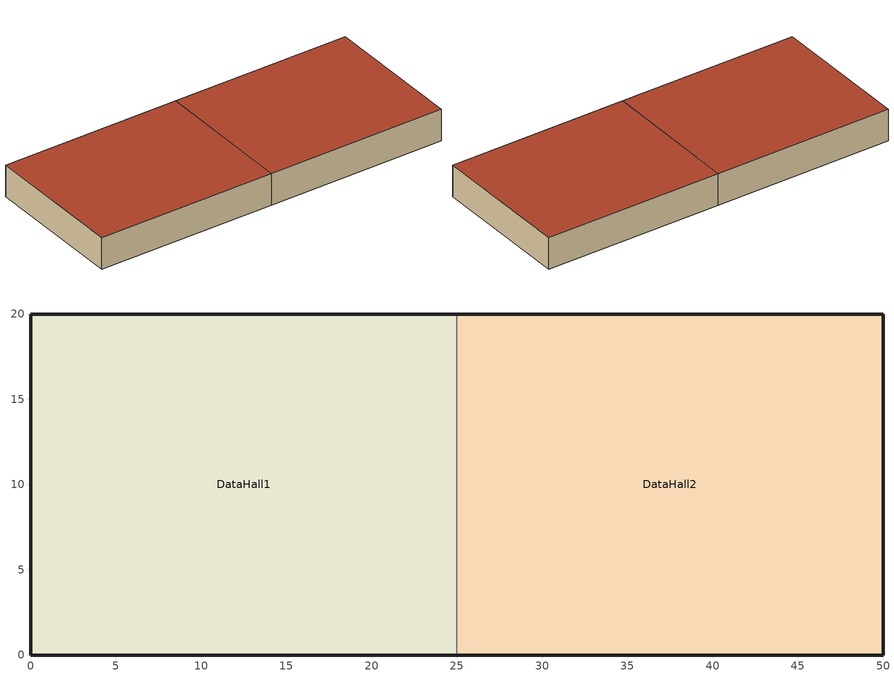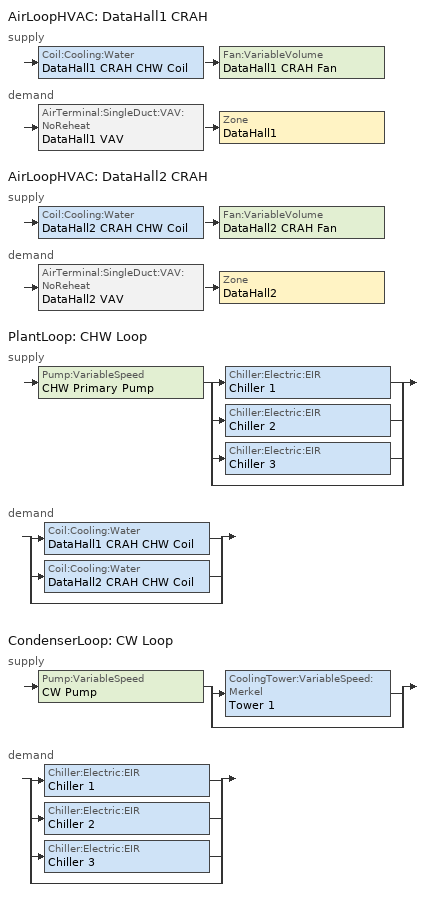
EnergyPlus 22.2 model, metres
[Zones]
DataHall1
 floor adiabatic (Slab): 0,0 0,20 25,20 25,0 z0
 wall outside (Ext Wall IMP): 25,20 0,20 0,0 25,0 z0:4.5
 wall to DataHall2 (Interior Partition): 25,0 25,20 z0:4.5
 roof outside (Roof Insulated Deck): 25,20 0,20 0,0 25,0 z4.5
DataHall2
 floor adiabatic (Slab): 25,0 25,20 50,20 50,0 z0
 wall outside (Ext Wall IMP): 25,0 50,0 50,20 25,20 z0:4.5
 roof outside (Roof Insulated Deck): 50,20 25,20 25,0 50,0 z4.5
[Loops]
AirLoopHVAC 'DataHall1 CRAH'
 supply: Coil:Cooling:Water 'DataHall1 CRAH CHW Coil' > Fan:VariableVolume 'DataHall1 CRAH Fan'
 demand: AirTerminal:SingleDuct:VAV:NoReheat 'DataHall1 VAV' > Zone 'DataHall1'
AirLoopHVAC 'DataHall2 CRAH'
 supply: Coil:Cooling:Water 'DataHall2 CRAH CHW Coil' > Fan:VariableVolume 'DataHall2 CRAH Fan'
 demand: AirTerminal:SingleDuct:VAV:NoReheat 'DataHall2 VAV' > Zone 'DataHall2'
PlantLoop 'CHW Loop'
 supply: Pump:VariableSpeed 'CHW Primary Pump' > split
  | Chiller:Electric:EIR 'Chiller 1'
  | Chiller:Electric:EIR 'Chiller 2'
  | Chiller:Electric:EIR 'Chiller 3'
  | bypass
 demand: split
  | Coil:Cooling:Water 'DataHall1 CRAH CHW Coil'
  | Coil:Cooling:Water 'DataHall2 CRAH CHW Coil'
  | bypass
CondenserLoop 'CW Loop'
 supply: Pump:VariableSpeed 'CW Pump' > split
  | CoolingTower:VariableSpeed:Merkel 'Tower 1'
  | bypass
 demand: split
  | Chiller:Electric:EIR 'Chiller 1'
  | Chiller:Electric:EIR 'Chiller 2'
  | Chiller:Electric:EIR 'Chiller 3'
  | bypass
[Building]
Representative Water-Cooled Data Center 1MW IT: North Axis=0; Terrain=City; Loads Convergence Tolerance Value=0.04; Temperature Convergence Tolerance Value=0.2; Solar Distribution=MinimalShadowing; Maximum Number of Warmup Days=25; Minimum Number of Warmup Days=6
[Site:Location]
Location=Phoenix-Sky Harbor Intl AP_AZ_USA Design_Conditions; Latitude {N+ S-}=33.45; Longitude {W- E+}=-111.98; Time Zone Relative to GMT {GMT+/-}=-7; Elevation {m}=337
[SizingPeriod:DesignDay] Day of Month=21; Dry-Bulb Temperature Range Modifier Type=DefaultMultipliers; Humidity Condition Type=Wetbulb; Barometric Pressure {Pa}=97342; Rain {Yes/No}=No; Snow on ground {Yes/No}=No; Daylight Savings Time Indicator=No
Name | Month | Day Type | Maximum Dry-Bulb Temperature {C} | Daily Dry-Bulb Temperature Range {C} | Wetbulb at Maximum Dry-Bulb {C} | Daily Wet-Bulb Temperature Range {deltaC} | Wind Speed {m/s} design conditions vs. traditional 3.35 m/s (7mph) | Wind Direction {Degrees; N=0, S=180} | Solar Model Indicator | ASHRAE Clear Sky Optical Depth for Beam Irradiance (taub) | ASHRAE Clear Sky Optical Depth for Diffuse Irradiance (taud) | Wind Speed {m/s} design conditions vs. traditional 6.71 m/s (15 mph) | Clearness {0.0 to 1.1}
Phoenix-Sky Harbor Intl AP Ann Clg .4% Condns DB=>MWB | 7 | SummerDesignDay | 44 | 12 | 20.8 | 3.1 | 4.4 | 260 | ASHRAETau2017 | 0.439 | 2.272
Phoenix-Sky Harbor Intl AP Ann Clg .4% Condns WB=>MDB | 7 | SummerDesignDay | 33.9 | 10.8 | 24.1 | 2.7 | 4.4 | 260 | ASHRAETau2017 | 0.439 | 2.272
Phoenix-Sky Harbor Intl AP Ann Htg 99.6% Condns DB | 12 | WinterDesignDay | 4.2 | 0 | 4.2 |  |  | 100 | ASHRAEClearSky |  |  | 1.7 | 0
[Material]
Name | Roughness | Thickness | Conductivity | Density | Specific Heat
Metal Panel Skin | Smooth | 0.0008 | 45 | 7800 | 500
PIR Insulation 100mm | MediumRough | 0.1 | 0.025 | 32 | 1400
PIR Insulation 140mm | MediumRough | 0.14 | 0.025 | 32 | 1400
Concrete 200mm | MediumRough | 0.2 | 1.95 | 2240 | 900
Gypsum 16mm | Smooth | 0.016 | 0.16 | 800 | 1090
[Construction]
Ext Wall IMP: Metal Panel Skin, PIR Insulation 100mm, Metal Panel Skin
Roof Insulated Deck: Metal Panel Skin, PIR Insulation 140mm, Concrete 200mm
Slab: Concrete 200mm
Interior Partition: Gypsum 16mm, Concrete 200mm, Gypsum 16mm
[Zone] Type=1; Multiplier=1; Ceiling Height=4.5; Volume=autocalculate
DataHall1; DataHall2
[ElectricEquipment:ITE:AirCooled] Air Flow Calculation Method=FlowFromSystem; Design Power Input Calculation Method=Watts/Area; Watts per Zone Floor Area=1000; Design Power Input Schedule=ITE Installed Fraction; CPU Loading  Schedule=ITE CPU Utilization; CPU Power Input Function of Loading and Air Temperature Curve=ITE CPU Power fLoadTemp; Design Fan Power Input Fraction=0.1; Design Fan Air Flow Rate per Power Input=7.5e-05; Air Flow Function of Loading and Air Temperature Curve=ITE Airflow fLoadTemp; Fan Power Input Function of Flow Curve=ITE Fan Power fFlow; Design Entering Air Temperature=20; Environmental Class=A1; Air Inlet Connection Type=AdjustedSupply; Design Recirculation Fraction=0.05; Recirculation Function of Loading and Supply Temperature Curve=ITE Recirc fLoadTemp; Design Electric Power Supply Efficiency=0.95; Electric Power Supply Efficiency Function of Part Load Ratio Curve=UPS Efficiency fPLR; Fraction of Electric Power Supply Losses to Zone=1
Name | Zone or Space
DataHall1 ITE | DataHall1
DataHall2 ITE | DataHall2
[Lights] Schedule=Lights Fraction; Design Level Calculation Method=Watts/Area; Watts per Zone Floor Area=5; Return Air Fraction=0; Fraction Radiant=0.4; Fraction Visible=0.2; Fraction Replaceable=1
Name | Zone or ZoneList or Space or SpaceList
DataHall1 Lights | DataHall1
DataHall2 Lights | DataHall2
[ThermostatSetpoint:SingleCooling]
Return Air Cooling SP: Setpoint Temperature Schedule=Zone Cooling Setpoint
[Sizing:Zone] Zone Cooling Design Supply Air Temperature Input Method=SupplyAirTemperature; Zone Cooling Design Supply Air Temperature=20; Zone Heating Design Supply Air Temperature Input Method=SupplyAirTemperature; Zone Heating Design Supply Air Temperature=30; Zone Cooling Design Supply Air Humidity Ratio=0.008; Zone Heating Design Supply Air Humidity Ratio=0.008; Zone Heating Sizing Factor=1; Zone Cooling Sizing Factor=1; Cooling Design Air Flow Method=DesignDay
DataHall1; DataHall2
[ZoneControl:Thermostat] Control Type Schedule=Zone Control Type; Control 1=Return Air Cooling SP
Name | Zone or ZoneList
DataHall1 Thermostat | DataHall1
DataHall2 Thermostat | DataHall2
[Zone equipment]
DataHall1: DataHall1 VAV
DataHall2: DataHall2 VAV
[AirTerminal:SingleDuct:VAV:NoReheat] Availability Schedule=Always On; Maximum Air Flow Rate=autosize; Zone Minimum Air Flow Input Method=Constant; Constant Minimum Air Flow Fraction=0.3
DataHall1 VAV; DataHall2 VAV
[Sizing:System] Type of Load to Size On=Sensible; Design Outdoor Air Flow Rate=0; Central Heating Maximum System Air Flow Ratio=1; Preheat Design Temperature=7; Preheat Design Humidity Ratio=0.008; Precool Design Temperature=12.8; Precool Design Humidity Ratio=0.008; Central Cooling Design Supply Air Temperature=19.5; Central Heating Design Supply Air Temperature=30; Type of Zone Sum to Use=NonCoincident; 100% Outdoor Air in Cooling=No; 100% Outdoor Air in Heating=No; Central Cooling Design Supply Air Humidity Ratio=0.008; Central Heating Design Supply Air Humidity Ratio=0.008; Cooling Supply Air Flow Rate Method=DesignDay; Heating Supply Air Flow Rate Method=DesignDay; System Outdoor Air Method=ZoneSum; Zone Maximum Outdoor Air Fraction=1; Cooling Design Capacity Method=CoolingDesignCapacity; Cooling Design Capacity=autosize; Heating Design Capacity Method=None; Central Cooling Capacity Control Method=OnOff
DataHall1 CRAH; DataHall2 CRAH
[AirLoopHVAC] Design Supply Air Flow Rate=autosize
DataHall1 CRAH; DataHall2 CRAH
[AvailabilityManager:Scheduled] Schedule=Always On
DataHall1 CRAH Avail; DataHall2 CRAH Avail
[Coil:Cooling:Water] Availability Schedule=Always On; Design Water Flow Rate=autosize; Design Air Flow Rate=autosize; Design Inlet Water Temperature=autosize; Design Inlet Air Temperature=autosize; Design Outlet Air Temperature=19.5; Design Inlet Air Humidity Ratio=autosize; Design Outlet Air Humidity Ratio=autosize; Type of Analysis=DetailedAnalysis; Heat Exchanger Configuration=CounterFlow; Design Water Temperature Difference=6
DataHall1 CRAH CHW Coil; DataHall2 CRAH CHW Coil
[Controller:WaterCoil] Control Variable=Temperature; Action=Reverse; Actuator Variable=Flow; Controller Convergence Tolerance=0.01; Maximum Actuated Flow=autosize; Minimum Actuated Flow=0
DataHall1 CRAH Coil Controller; DataHall2 CRAH Coil Controller
[Fan:VariableVolume] Availability Schedule=Always On; Fan Total Efficiency=0.65; Pressure Rise=400; Maximum Flow Rate=autosize; Fan Power Minimum Flow Rate Input Method=Fraction; Fan Power Minimum Flow Fraction=0.2; Motor Efficiency=0.93; Motor In Airstream Fraction=1; Fan Power Coefficient 1=0.0407599; Fan Power Coefficient 2=0.088045; Fan Power Coefficient 3=-0.0729261; Fan Power Coefficient 4=0.94374; Fan Power Coefficient 5=0
DataHall1 CRAH Fan; DataHall2 CRAH Fan
[SetpointManager:Scheduled] Control Variable=Temperature
Name | Schedule | Setpoint Node or NodeList
DataHall1 CRAH Supply SPM | CRAH Supply Air Setpoint | DataHall1 CRAH Supply Outlet Node
DataHall2 CRAH Supply SPM | CRAH Supply Air Setpoint | DataHall2 CRAH Supply Outlet Node
CHW Supply SPM | CHW Supply Setpoint | CHW Setpoint Nodes
[SetpointManager:MixedAir] Control Variable=Temperature
Name | Setpoint Node or NodeList
DataHall1 CRAH Coil SPM | DataHall1 CRAH Coil Outlet Node
DataHall2 CRAH Coil SPM | DataHall2 CRAH Coil Outlet Node
[PlantLoop]
CHW Loop: Fluid Type=Water; Plant Equipment Operation Scheme=CHW Operation Schemes; Maximum Loop Temperature=30; Minimum Loop Temperature=3; Maximum Loop Flow Rate=autosize; Minimum Loop Flow Rate=0; Plant Loop Volume=autocalculate; Load Distribution Scheme=SequentialUniformPLR; Plant Loop Demand Calculation Scheme=SingleSetpoint; Common Pipe Simulation=None
[Sizing:Plant]
Name | Loop Type | Design Loop Exit Temperature | Loop Design Temperature Difference
CHW Loop | Cooling | 10 | 6
CW Loop | Condenser | 28 | 5.6
[Pump:VariableSpeed] Design Maximum Flow Rate=autosize; Design Power Consumption=autosize; Motor Efficiency=0.92; Fraction of Motor Inefficiencies to Fluid Stream=0; Coefficient 1 of the Part Load Performance Curve=0; Coefficient 3 of the Part Load Performance Curve=0; Design Minimum Flow Rate=0; Pump Control Type=Intermittent; Design Power Sizing Method=PowerPerFlowPerPressure; Design Shaft Power per Unit Flow Rate per Unit Head=1.28205
Name | Design Pump Head | Coefficient 2 of the Part Load Performance Curve | Coefficient 4 of the Part Load Performance Curve | Design Minimum Flow Rate Fraction
CHW Primary Pump | 250000 | 0.4 | 0.6 | 0.25
CW Pump | 200000 | 1 | 0 | 0
[PlantEquipmentOperationSchemes]
CHW Operation Schemes: Control Scheme 1=CHW Chiller Staging; Control Scheme 1 Schedule=Always On
[PlantEquipmentOperation:CoolingLoad] Load Range 1 Lower Limit=0; Load Range 1 Upper Limit=100000000
Name | Range 1 Equipment List
CHW Chiller Staging | CHW Chillers
CW Tower Operation | CW Towers
[PlantEquipmentList]
CHW Chillers: Chiller 1, Chiller 2, Chiller 3
[Chiller:Electric:EIR] Reference Capacity=autosize; Reference COP=6.04; Reference Leaving Chilled Water Temperature=6.67; Reference Entering Condenser Fluid Temperature=29.44; Reference Chilled Water Flow Rate=autosize; Reference Condenser Fluid Flow Rate=autosize; Cooling Capacity Function of Temperature Curve=ElectricEIRChiller Carrier 19XR 1407kW/6.04COP/VSD CAPFT; Electric Input to Cooling Output Ratio Function of Temperature Curve=ElectricEIRChiller Carrier 19XR 1407kW/6.04COP/VSD EIRFT; Electric Input to Cooling Output Ratio Function of Part Load Ratio Curve=ElectricEIRChiller Carrier 19XR 1407kW/6.04COP/VSD EIRFPLR; Minimum Part Load Ratio=0.2; Maximum Part Load Ratio=1.03; Optimum Part Load Ratio=1; Minimum Unloading Ratio=0.2; Condenser Type=WaterCooled; Fraction of Compressor Electric Consumption Rejected by Condenser=1; Leaving Chilled Water Lower Temperature Limit=2; Chiller Flow Mode=LeavingSetpointModulated; Design Heat Recovery Water Flow Rate=0; Sizing Factor=0.5; Basin Heater Capacity=0; Basin Heater Setpoint Temperature=2
Chiller 1; Chiller 2; Chiller 3
[CondenserLoop]
CW Loop: Fluid Type=Water; Condenser Equipment Operation Scheme=CW Operation Schemes; Maximum Loop Temperature=80; Minimum Loop Temperature=5; Maximum Loop Flow Rate=autosize; Minimum Loop Flow Rate=0; Condenser Loop Volume=autocalculate; Load Distribution Scheme=SequentialLoad
[SetpointManager:FollowOutdoorAirTemperature]
CW WB Reset SPM: Control Variable=Temperature; Reference Temperature Type=OutdoorAirWetBulb; Offset Temperature Difference=3.9; Maximum Setpoint Temperature=29.4; Minimum Setpoint Temperature=18; Setpoint Node or NodeList=CW Supply Outlet Node
[CondenserEquipmentOperationSchemes]
CW Operation Schemes: Control Scheme 1=CW Tower Operation; Control Scheme 1 Schedule=Always On
[CondenserEquipmentList]
CW Towers: Tower 1
[CoolingTower:VariableSpeed:Merkel]
Tower 1: Performance Input Method=NominalCapacity; Heat Rejection Capacity and Nominal Capacity Sizing Ratio=1.25; Nominal Capacity=autosize; Free Convection Nominal Capacity=autocalculate; Free Convection Nominal Capacity Sizing Factor=0.1; Design Water Flow Rate=autocalculate; Design Water Flow Rate per Unit of Nominal Capacity=5.382E-8; Design Air Flow Rate=autocalculate; Minimum Air Flow Rate Ratio=0.2; Design Fan Power=autocalculate; Design Fan Power Per Unit of Nominal Capacity=0.0105; Fan Power Modifier Function of Air Flow Rate Ratio Curve=Merkel Fan Power fAirFlowRatio; Free Convection Regime Air Flow Rate=autocalculate; Free Convection Regime Air Flow Rate Sizing Factor=0.1; U-Factor Times Area Modifier Function of Air Flow Ratio Curve=Merkel UA fAirFlowRatio; U-Factor Times Area Modifier Function of Wetbulb Temperature Difference Curve=Merkel UA fWetbulbDifference; U-Factor Times Area Modifier Function of Water Flow Ratio Curve=Merkel UA fWaterFlowRatio; Design Inlet Air Dry-Bulb Temperature=33.9; Design Inlet Air Wet-Bulb Temperature=24.1; Design Approach Temperature=3.9; Design Range Temperature=5.6; Basin Heater Capacity=0; Basin Heater Setpoint Temperature=2; Evaporation Loss Mode=SaturatedExit; Drift Loss Percent=0.001; Blowdown Calculation Mode=ConcentrationRatio; Blowdown Concentration Ratio=4; Number of Cells=3; Cell Control=MaximalCell; Cell Minimum  Water Flow Rate Fraction=0.33; Cell Maximum Water Flow Rate Fraction=2.5; Sizing Factor=1
[Schedule:Compact]
Always On; ITE Installed Fraction: Through: 12/31, For: AllDays, Until: 24:00, 1
Lights Fraction: Through: 12/31, For: AllDays, Until: 24:00, 0.5
Zone Cooling Setpoint: Through: 12/31, For: AllDays, Until: 24:00, 31
Zone Control Type: Through: 12/31, For: AllDays, Until: 24:00, 2
CRAH Supply Air Setpoint: Through: 12/31, For: AllDays, Until: 24:00, 20
CHW Supply Setpoint: Through: 12/31, For: AllDays, Until: 24:00, 10
ITE CPU Utilization: Through: 12/31, For: SummerDesignDay WinterDesignDay, Until: 24:00, 1, For: Weekdays, Until: 06:00, 0.75, Until: 09:00, 0.8, Until: 18:00, 0.9, Until: 22:00, 0.85, Until: 24:00, 0.78, For: Weekends Holidays, Until: 06:00, 0.7, Until: 18:00, 0.8, Until: 24:00, 0.75, For: AllOtherDays, Until: 24:00, 0.8
[Curve:Biquadratic]
Name | Coefficient1 Constant | Coefficient2 x | Coefficient3 x**2 | Coefficient4 y | Coefficient5 y**2 | Coefficient6 x*y | Minimum Value of x | Maximum Value of x | Minimum Value of y | Maximum Value of y | Minimum Curve Output | Maximum Curve Output | Input Unit Type for X | Input Unit Type for Y | Output Unit Type
ITE CPU Power fLoadTemp | 0.3 | 0.7 | 0 | 0 | 0 | 0 | 0 | 1 | -10 | 99 | 0 | 1 | Dimensionless | Temperature | Dimensionless
ITE Airflow fLoadTemp | 0.6 | 0.4 | 0 | 0 | 0 | 0 | 0 | 1 | -10 | 99 | 0 | 1 | Dimensionless | Temperature | Dimensionless
ITE Recirc fLoadTemp | 1 | 0 | 0 | 0 | 0 | 0 | 0 | 1.5 | -10 | 99 | 0 | 1 | Dimensionless | Temperature | Dimensionless
ElectricEIRChiller Carrier 19XR 1407kW/6.04COP/VSD CAPFT | 1.04226 | 0.00264482 | -0.00146803 | 0.0136626 | -0.000830233 | 0.00157358 | 4.44 | 10 | 12.78 | 32.22
ElectricEIRChiller Carrier 19XR 1407kW/6.04COP/VSD EIRFT | 1.02634 | -0.0161282 | -0.00109259 | -0.0178439 | 0.000796184 | -9.58605e-05 | 4.44 | 10 | 12.78 | 32.22
[Curve:Cubic] Coefficient2 x=0; Coefficient3 x**2=0
Name | Coefficient1 Constant | Coefficient4 x**3 | Minimum Value of x | Maximum Value of x | Minimum Curve Output | Maximum Curve Output | Input Unit Type for X | Output Unit Type
ITE Fan Power fFlow | 0 | 1 | 0 | 1.5
Merkel Fan Power fAirFlowRatio | 0.02 | 0.98 | 0.2 | 1 | 0 | 1 | Dimensionless | Dimensionless
[Curve:Quadratic]
Name | Coefficient1 Constant | Coefficient2 x | Coefficient3 x**2 | Minimum Value of x | Maximum Value of x | Minimum Curve Output | Maximum Curve Output | Input Unit Type for X | Output Unit Type
UPS Efficiency fPLR | 1 | 0 | 0 | 0 | 1.5
ElectricEIRChiller Carrier 19XR 1407kW/6.04COP/VSD EIRFPLR | 0.118888 | 0.672354 | 0.206875 | 0.2 | 1.04
Merkel UA fAirFlowRatio | 0 | 1.3 | -0.3 | 0.2 | 1 | 0 | 1 | Dimensionless | Dimensionless
Merkel UA fWaterFlowRatio | 0.1082 | 1.667 | -0.7713 | 0.3 | 1 | 0.5 | 1.1 | Dimensionless | Dimensionless
[Curve:Linear]
Merkel UA fWetbulbDifference: Coefficient1 Constant=1; Coefficient2 x=0.0081; Minimum Value of x=-10; Maximum Value of x=25; Minimum Curve Output=0.85; Maximum Curve Output=1.3; Input Unit Type for X=Dimensionless; Output Unit Type=Dimensionless
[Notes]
datacenter_chiller_tower.idf  (EnergyPlus 22.2)
Representative ~1 MW-IT water-cooled data center: 2 data halls, CRAH (CHW coil + VAV fan),
3 x 50% water-cooled VSD centrifugal chillers (N+1), variable-primary CHW at 10 C,
3-cell CoolingTower:VariableSpeed:Merkel, condenser water wet-bulb reset.
Design basis and sources: models/DATACENTER_MODEL.md
Simulation control
Location and design days (replace with models/set_design_days.py)
>>> set_design_days.py: location and design days (auto-generated) >>>
Phoenix-Sky Harbor Intl AP Annual Cooling Design Conditions Wind Speed=4.4m/s Wind Dir=260
Hottest Month=JUL
Phoenix-Sky Harbor Intl AP_AZ_USA Annual Cooling (DB=>MWB) .4%, MaxDB=44.0C MWB=20.8C
Phoenix-Sky Harbor Intl AP_AZ_USA Annual Cooling (WB=>MDB) .4%, MDB=33.9C WB=24.1C
Phoenix-Sky Harbor Intl AP_AZ_USA Annual Heating Design Conditions Wind Speed=1.7m/s Wind Dir=100
